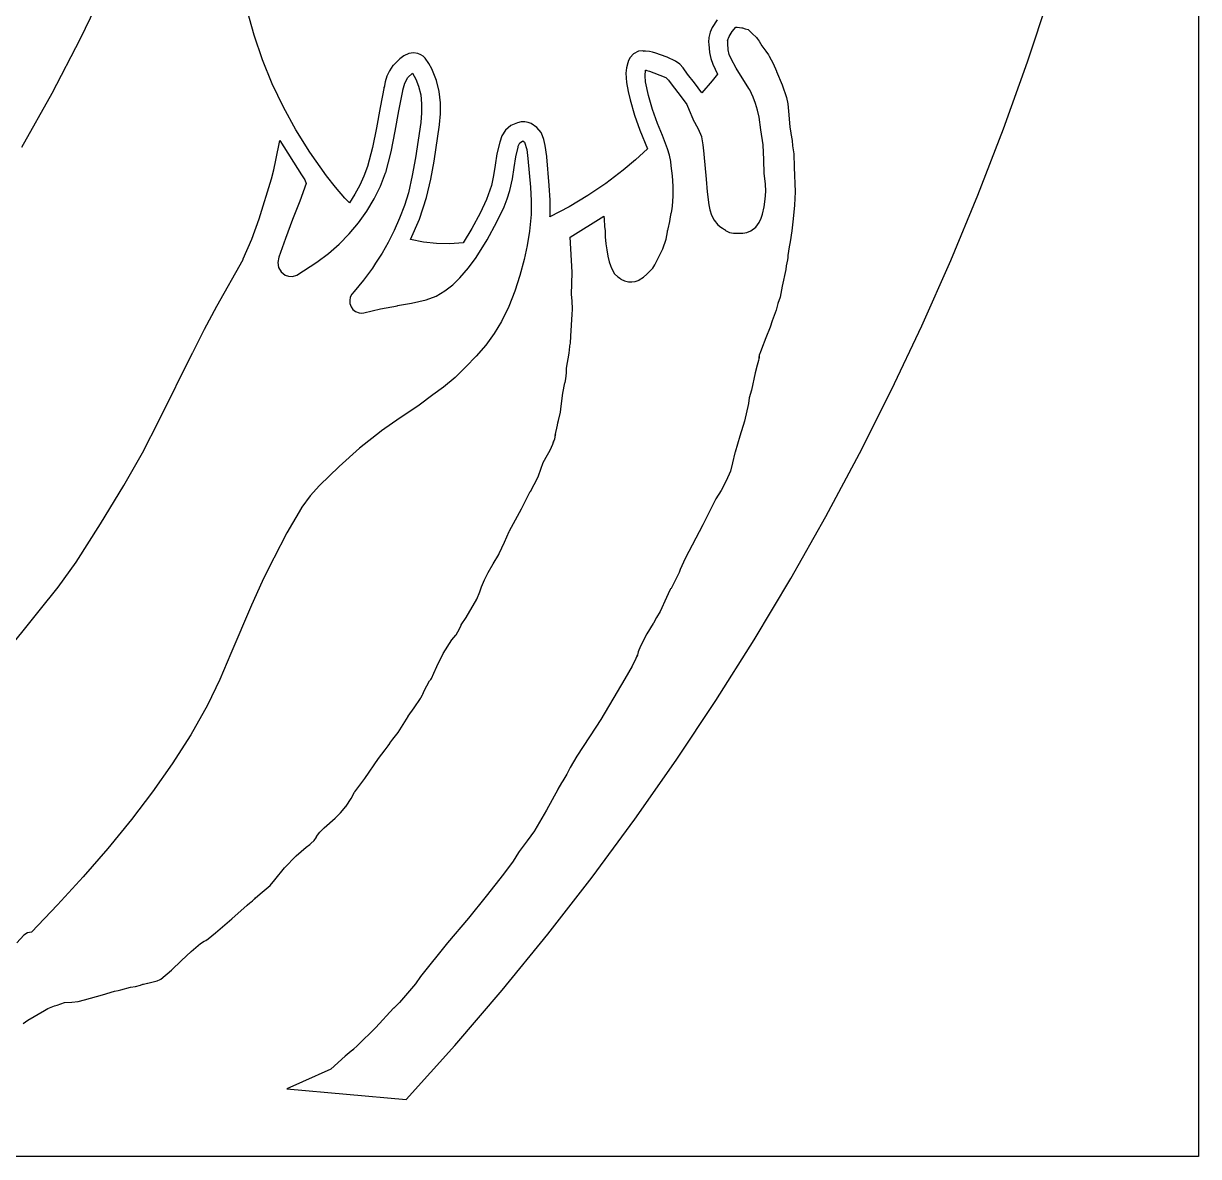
# Model space of a CAD drawing. Extents: x 2 to 598, y 1588 to 7998.
# Drawn here: x 300 to 598, y 4210.7 to 4498.1 of the extents above; entities that cross this region are included whole.
import ezdxf

# ---------------------------------------------------------------- set-up
doc = ezdxf.new("R2010")
doc.units = 0

msp = doc.modelspace()

# ---------------------------------------------------------------- linework, layer by layer
at = {"layer": 'Calque 1'}
for p, q in [((321.243873, 4508.307594), (314.438451, 4494.210559)), ((554.619743, 4488.339659), (560.276456, 4505.449316)), ((358.541036, 4495.113812), (356.784934, 4501.447611)), ((474.685552, 4497.060838), (474.163424, 4495.870561)), ((475.9606, 4498.9857), (474.685552, 4497.060838)), ((479.77948, 4496.0378), (480.7005, 4497.1033)), ((480.7005, 4497.1033), (481.03434, 4497.1493)), ((481.03434, 4497.1493), (481.03433, 4497.1498)), ((481.03433, 4497.1498), (482.18426, 4497.0067)), ((482.18426, 4497.0067), (482.36991, 4496.9517)), ((482.36991, 4496.9517), (483.06424, 4496.741)), ((483.06424, 4496.741), (483.76413, 4496.5202)), ((483.76413, 4496.5202), (483.78153, 4496.5102)), ((483.78153, 4496.5102), (484.95943, 4495.3955)), ((314.438451, 4494.210559), (307.201873, 4480.30263)), ((360.655725, 4488.889781), (358.541036, 4495.113812)), ((473.8265, 4494.5065), (473.781196, 4493.3571)), ((473.781196, 4493.3571), (473.8496, 4492.8122)), ((474.163424, 4495.870561), (473.8265, 4494.5065)), ((478.58142, 4493.7692), (478.95503, 4494.802513)), ((478.611407, 4493.70655), (478.58142, 4493.7692)), ((478.64972, 4493.0343), (478.611407, 4493.70655)), ((478.95503, 4494.802513), (479.77948, 4496.0378)), ((484.95943, 4495.3955), (485.72066, 4494.6945)), ((485.72066, 4494.6945), (485.71966, 4494.6845)), ((485.71966, 4494.6845), (485.93594, 4494.4927)), ((485.95044, 4494.4797), (485.910213, 4494.506069)), ((485.910213, 4494.506069), (486.061846, 4494.290525)), ((485.93594, 4494.4927), (485.95044, 4494.4797)), ((486.061846, 4494.290525), (486.57865, 4493.5528)), ((486.57865, 4493.5528), (487.30177, 4492.4298)), ((397.77139, 4490.4205), (396.517883, 4489.857147)), ((398.96712, 4490.6198), (397.77139, 4490.4205)), ((400.00908, 4490.4602), (398.96712, 4490.6198)), ((400.791882, 4490.142837), (400.00908, 4490.4602)), ((454.752679, 4490.407288), (453.85321, 4489.4824)), ((456.01877, 4491.012), (454.752679, 4490.407288)), ((457.111599, 4491.118887), (456.01877, 4491.012)), ((457.30452, 4491.076364), (457.111599, 4491.118887)), ((457.741016, 4491.077038), (457.25075, 4491.049)), ((457.25075, 4491.049), (457.30452, 4491.076364)), ((458.77291, 4491.003), (457.741016, 4491.077038)), ((459.57068, 4490.7922), (458.77291, 4491.003)), ((460.35901, 4490.5307), (459.57068, 4490.7922)), ((461.6099, 4490.0879), (460.35901, 4490.5307)), ((473.8496, 4492.8122), (473.99337, 4490.683)), ((473.99337, 4490.683), (474.325643, 4489.173714)), ((478.74012, 4491.4067), (478.64972, 4493.0343)), ((479.01979, 4490.237985), (478.74012, 4491.4067)), ((487.30177, 4492.4298), (488.2713, 4491.0444)), ((488.2713, 4491.0444), (488.916226, 4490.103087)), ((363.121728, 4482.796898), (360.655725, 4488.889781)), ((393.72127, 4487.3968), (392.847046, 4486.066013)), ((393.75677, 4487.4418), (393.72127, 4487.3968)), ((395.443387, 4489.132375), (393.75677, 4487.4418)), ((396.517883, 4489.857147), (395.443387, 4489.132375)), ((401.39248, 4489.7717), (400.791882, 4490.142837)), ((401.90141, 4489.2848), (401.39248, 4489.7717)), ((402.833081, 4487.947172), (401.90141, 4489.2848)), ((403.617006, 4486.543525), (402.833081, 4487.947172)), ((453.28027, 4488.1194), (452.96461, 4486.794887)), ((453.447449, 4488.66275), (453.28027, 4488.1194)), ((453.85321, 4489.4824), (453.447449, 4488.66275)), ((463.272111, 4489.496113), (461.6099, 4490.0879)), ((465.3477, 4488.5408), (463.272111, 4489.496113)), ((466.474895, 4487.716234), (465.3477, 4488.5408)), ((467.317996, 4486.821), (466.474895, 4487.716234)), ((474.325643, 4489.173714), (474.800836, 4487.769963)), ((474.800836, 4487.769963), (476.04094, 4485.2047)), ((479.465246, 4489.076795), (479.01979, 4490.237985)), ((480.737019, 4486.727063), (479.465246, 4489.076795)), ((488.916226, 4490.103087), (489.125044, 4489.796564)), ((489.125044, 4489.796564), (489.15847, 4489.7566)), ((489.15847, 4489.7566), (490.104054, 4487.947675)), ((490.104054, 4487.947675), (490.97805, 4485.9484)), ((548.546705, 4471.375775), (554.619743, 4488.339659)), ((392.205129, 4484.6666), (391.763504, 4483.234638)), ((392.847046, 4486.066013), (392.205129, 4484.6666)), ((396.705672, 4482.933137), (397.505, 4484.4115)), ((397.505, 4484.4115), (398.70183, 4485.4995)), ((398.70183, 4485.4995), (399.56074, 4483.908025)), ((404.78343, 4483.6101), (403.617006, 4486.543525)), ((452.96461, 4486.794887), (452.818614, 4485.509894)), ((452.818614, 4485.509894), (452.91699, 4483.06445)), ((457.655005, 4484.819142), (457.79691, 4486.2313)), ((457.775055, 4483.304788), (457.655005, 4484.819142)), ((457.79691, 4486.2313), (457.93916, 4486.2313)), ((457.93916, 4486.2313), (458.11774, 4486.1863)), ((458.11774, 4486.1863), (458.80813, 4485.9573)), ((458.80813, 4485.9573), (459.88227, 4485.579)), ((459.88227, 4485.579), (462.9251, 4484.3672)), ((462.9251, 4484.3672), (463.589164, 4483.719387)), ((468.44926, 4485.2047), (467.317996, 4486.821)), ((470.157396, 4482.987325), (468.44926, 4485.2047)), ((476.04094, 4485.2047), (474.70232, 4483.5126)), ((483.98851, 4481.5687), (480.737019, 4486.727063)), ((490.97805, 4485.9484), (490.99105, 4485.9184)), ((490.99105, 4485.9184), (492.399955, 4482.5405)), ((365.93177, 4476.856544), (363.121728, 4482.796898)), ((391.52256, 4481.9853), (390.495521, 4476.775703)), ((391.763504, 4483.234638), (391.49016, 4481.8062)), ((391.49016, 4481.8062), (391.52256, 4481.9853)), ((396.25652, 4481.1247), (396.705672, 4482.933137)), ((399.56074, 4483.908025), (400.21595, 4482.1718)), ((400.21595, 4482.1718), (400.22865, 4482.1318)), ((400.22865, 4482.1318), (400.752763, 4479.978047)), ((405.476219, 4480.779191), (404.78343, 4483.6101)), ((452.91699, 4483.06445), (453.338151, 4480.795031)), ((458.51565, 4479.7899), (457.775055, 4483.304788)), ((463.589164, 4483.719387), (464.51044, 4482.4319)), ((464.51044, 4482.4319), (466.518022, 4479.81235)), ((472.05523, 4480.4482), (470.157396, 4482.987325)), ((474.70232, 4483.5126), (472.05523, 4480.4482)), ((484.21626, 4481.2129), (483.98851, 4481.5687)), ((492.399955, 4482.5405), (493.51381, 4479.3093)), ((307.201873, 4480.30263), (299.536767, 4466.593985)), ((395.24032, 4475.904048), (396.22472, 4480.9457)), ((396.22472, 4480.9457), (396.25652, 4481.1247)), ((400.752763, 4479.978047), (400.991967, 4477.714175)), ((405.778829, 4477.948), (405.476219, 4480.779191)), ((453.338151, 4480.795031), (453.84485, 4478.7136)), ((453.84485, 4478.7136), (454.948979, 4474.806)), ((459.517834, 4476.253838), (458.51565, 4479.7899)), ((466.518022, 4479.81235), (468.24683, 4477.5108)), ((485.070337, 4479.387025), (484.21626, 4481.2129)), ((485.66916, 4477.7959), (485.070337, 4479.387025)), ((493.51381, 4479.3093), (493.52471, 4479.2773)), ((493.52471, 4479.2773), (493.843657, 4477.649314)), ((369.07858, 4471.0901), (365.93177, 4476.856544)), ((390.495521, 4476.775703), (389.580546, 4471.639625)), ((394.32831, 4470.746737), (395.24032, 4475.904048)), ((400.991967, 4477.714175), (400.993681, 4475.370466)), ((405.777687, 4475.153559), (405.778829, 4477.948)), ((460.77669, 4472.7375), (459.517834, 4476.253838)), ((468.24683, 4477.5108), (468.86466, 4476.077437)), ((468.86466, 4476.077437), (469.75006, 4473.9144)), ((486.196792, 4476.046977), (485.66916, 4477.7959)), ((486.556567, 4474.348913), (486.196792, 4476.046977)), ((493.843657, 4477.649314), (494.031362, 4475.864138)), ((494.031362, 4475.864138), (494.38146, 4471.8938)), ((400.80532, 4472.9772), (399.456449, 4463.956862)), ((400.993681, 4475.370466), (400.80532, 4472.9772)), ((405.55122, 4472.3749), (405.55922, 4472.4329)), ((405.55922, 4472.4329), (405.777687, 4475.153559)), ((425.31043, 4472.9075), (423.615246, 4472.170436)), ((426.23778, 4473.090592), (425.31043, 4472.9075)), ((427.136817, 4473.100198), (426.23778, 4473.090592)), ((427.995894, 4472.951778), (427.136817, 4473.100198)), ((428.803364, 4472.660787), (427.995894, 4472.951778)), ((430.216888, 4471.712933), (428.803364, 4472.660787)), ((454.948979, 4474.806), (456.31092, 4471.0076)), ((462.050271, 4469.624), (460.77669, 4472.7375)), ((469.75006, 4473.9144), (469.79246, 4473.8354)), ((469.79246, 4473.8354), (471.093884, 4471.375387)), ((487.01355, 4471.0874), (486.556567, 4474.348913)), ((372.61847, 4465.4541), (369.07858, 4471.0901)), ((389.580546, 4471.639625), (388.579781, 4466.621484)), ((393.277715, 4465.522808), (394.32831, 4470.746737)), ((404.175999, 4463.16815), (405.55122, 4472.3749)), ((421.341752, 4469.564745), (420.79692, 4467.9301)), ((422.286774, 4471.017188), (421.341752, 4469.564745)), ((423.615246, 4472.170436), (422.286774, 4471.017188)), ((431.28421, 4470.3803), (430.216888, 4471.712933)), ((431.36061, 4470.2363), (431.28421, 4470.3803)), ((431.98962, 4468.646052), (431.36061, 4470.2363)), ((456.31092, 4471.0076), (458.25105, 4466.2406)), ((463.32554, 4466.2573), (462.050271, 4469.624)), ((471.093884, 4471.375387), (471.97062, 4469.4151)), ((487.57776, 4467.2864), (487.01355, 4471.0874)), ((494.38146, 4471.8938), (494.63396, 4470.2595)), ((494.63396, 4470.2595), (494.64906, 4470.1705)), ((494.64906, 4470.1705), (494.99963, 4468.3925)), ((542.060215, 4454.564243), (548.546705, 4471.375775)), ((364.04546, 4463.419562), (365.05542, 4468.3511)), ((365.05542, 4468.3511), (365.08032, 4468.4321)), ((365.08032, 4468.4321), (370.57551, 4459.6829)), ((388.579781, 4466.621484), (387.29537, 4461.7657)), ((420.79692, 4467.9301), (420.090461, 4464.985361)), ((424.869302, 4464.219997), (425.45149, 4466.7003)), ((425.45149, 4466.7003), (425.51369, 4466.9521)), ((425.51369, 4466.9521), (425.933822, 4467.800375)), ((425.933822, 4467.800375), (426.55527, 4468.2585)), ((426.55527, 4468.2585), (426.67346, 4468.2915)), ((426.67346, 4468.2915), (427.11926, 4467.9812)), ((427.11926, 4467.9812), (427.639415, 4466.147375)), ((432.358579, 4467.106738), (431.98962, 4468.646052)), ((432.70974, 4464.3347), (432.358579, 4467.106738)), ((471.97062, 4469.4151), (471.99782, 4469.3541)), ((471.99782, 4469.3541), (472.01022, 4469.2831)), ((472.01022, 4469.2831), (472.345371, 4467.327562)), ((472.345371, 4467.327562), (472.5854, 4465.034)), ((487.744852, 4463.469813), (487.57776, 4467.2864)), ((494.99963, 4468.3925), (495.04273, 4467.0005)), ((495.04273, 4467.0005), (495.38745, 4465.0243)), ((376.872912, 4459.4558), (372.61847, 4465.4541)), ((391.87756, 4460.2813), (393.277715, 4465.522808)), ((399.456449, 4463.956862), (398.62933, 4459.514508)), ((420.090461, 4464.985361), (419.628079, 4462.153863)), ((424.449982, 4461.537025), (424.869302, 4464.219997)), ((427.639415, 4466.147375), (427.95773, 4463.7842)), ((427.95773, 4463.7842), (428.580264, 4456.591963)), ((432.72264, 4464.2587), (432.70974, 4464.3347)), ((433.359142, 4456.9714), (432.72264, 4464.2587)), ((455.216107, 4463.495725), (452.11524, 4460.859)), ((458.25105, 4466.2406), (455.216107, 4463.495725)), ((463.33644, 4466.2473), (463.32554, 4466.2573)), ((463.87778, 4464.6997), (463.33644, 4466.2473)), ((464.175756, 4463.088425), (463.87778, 4464.6997)), ((472.5854, 4465.034), (472.5988, 4464.952)), ((472.5988, 4464.952), (473.127677, 4458.6143)), ((495.38745, 4465.0243), (495.47575, 4461.6046)), ((362.93281, 4458.6921), (363.52128, 4460.911123)), ((363.52128, 4460.911123), (364.04546, 4463.419562)), ((387.29537, 4461.7657), (386.376207, 4459.360755)), ((403.316024, 4458.552756), (404.175999, 4463.16815)), ((419.628079, 4462.153863), (419.223752, 4459.475008)), ((424.003539, 4458.689091), (424.449982, 4461.537025)), ((452.11524, 4460.859), (447.730978, 4457.504734)), ((464.30595, 4461.9504), (464.175756, 4463.088425)), ((464.655739, 4459.39685), (464.30595, 4461.9504)), ((487.88223, 4460.0379), (487.744852, 4463.469813)), ((495.47575, 4461.6046), (495.73725, 4455.396)), ((359.768205, 4448.50375), (362.93281, 4458.6921)), ((370.57551, 4459.6829), (371.344639, 4458.382537)), ((371.344639, 4458.382537), (371.6913, 4457.518)), ((379.134102, 4456.578975), (376.872912, 4459.4558)), ((386.376207, 4459.360755), (385.294365, 4457.023337)), ((390.534465, 4456.827851), (391.85846, 4460.2243)), ((391.85846, 4460.2243), (391.87756, 4460.2813)), ((398.62933, 4459.514508), (397.63555, 4455.134)), ((402.26941, 4453.9473), (403.316024, 4458.552756)), ((419.223752, 4459.475008), (418.69146, 4456.9882)), ((423.33998, 4455.7139), (424.003539, 4458.689091)), ((464.816081, 4456.8244), (464.655739, 4459.39685)), ((473.127677, 4458.6143), (473.419642, 4455.347509)), ((488.20675, 4457.3611), (487.88223, 4460.0379)), ((371.6823, 4457.491), (370.108611, 4453.0251)), ((371.6913, 4457.518), (371.6823, 4457.491)), ((381.50219, 4453.8013), (379.134102, 4456.578975)), ((384.060281, 4454.759552), (382.68439, 4452.5755)), ((385.294365, 4457.023337), (384.060281, 4454.759552)), ((388.935002, 4453.560592), (390.534465, 4456.827851)), ((397.63555, 4455.134), (396.626702, 4451.879637)), ((418.68016, 4456.9472), (417.483932, 4453.430513)), ((418.69146, 4456.9882), (418.68016, 4456.9472)), ((422.706669, 4453.606917), (423.33998, 4455.7139)), ((428.580264, 4456.591963), (428.776518, 4453.074158)), ((433.565102, 4453.235247), (433.359142, 4456.9714)), ((447.730978, 4457.504734), (443.159787, 4454.405225)), ((464.79347, 4454.251125), (464.816081, 4456.8244)), ((473.419642, 4455.347509), (473.84938, 4452.0336)), ((488.140166, 4453.516462), (488.25296, 4455.449736)), ((488.25296, 4455.449736), (488.20675, 4457.3611)), ((495.73825, 4455.371), (495.58272, 4451.982175)), ((495.73725, 4455.396), (495.73825, 4455.371)), ((535.163145, 4437.911644), (542.060215, 4454.564243)), ((370.108611, 4453.0251), (368.28512, 4448.3525)), ((381.52979, 4453.7703), (381.50219, 4453.8013)), ((382.68439, 4452.5755), (381.52979, 4453.7703)), ((387.075774, 4450.438447), (388.935002, 4453.560592)), ((396.626702, 4451.879637), (395.425244, 4448.69015)), ((400.459716, 4448.47685), (402.25591, 4453.8963)), ((402.25591, 4453.8963), (402.26941, 4453.9473)), ((417.483932, 4453.430513), (415.83355, 4449.9703)), ((420.10667, 4447.7364), (421.936685, 4451.578113)), ((421.936685, 4451.578113), (422.706669, 4453.606917)), ((428.776518, 4453.074158), (428.78864, 4449.6065)), ((438.419723, 4451.578453), (433.52884, 4449.0424)), ((433.57314, 4449.4354), (433.565102, 4453.235247)), ((443.159787, 4454.405225), (438.419723, 4451.578453)), ((464.45549, 4450.5841), (464.5944, 4451.6951)), ((464.5944, 4451.6951), (464.79347, 4454.251125)), ((473.84938, 4452.0336), (474.1096, 4450.77332)), ((487.42499, 4449.7136), (487.865224, 4451.593633)), ((487.865224, 4451.593633), (488.140166, 4453.516462)), ((495.58272, 4451.982175), (495.19991, 4448.523)), ((384.972487, 4447.477337), (387.075774, 4450.438447)), ((395.425244, 4448.69015), (394.045719, 4445.569587)), ((415.81055, 4449.9253), (413.751714, 4446.074775)), ((415.83355, 4449.9703), (415.81055, 4449.9253)), ((428.78864, 4449.6065), (428.30971, 4445.3749)), ((433.52884, 4449.0424), (433.56514, 4449.3644)), ((433.56514, 4449.3644), (433.57314, 4449.4354)), ((438.69212, 4443.8704), (447.18963, 4449.2141)), ((447.18963, 4449.2141), (447.28263, 4448.4089)), ((463.95619, 4447.867), (464.08345, 4449.0252)), ((464.08345, 4449.0252), (464.25274, 4449.8834)), ((464.19424, 4449.7509), (464.35431, 4450.121)), ((464.25274, 4449.8834), (464.19424, 4449.7509)), ((464.35431, 4450.121), (464.45549, 4450.5841)), ((474.1096, 4450.77332), (474.540745, 4449.475287)), ((474.540745, 4449.475287), (475.200055, 4448.197336)), ((486.578986, 4447.562625), (487.109094, 4448.718587)), ((487.109094, 4448.718587), (487.42499, 4449.7136)), ((357.938142, 4443.402647), (359.768205, 4448.50375)), ((368.28559, 4448.3405), (366.436015, 4443.560737)), ((368.28512, 4448.3525), (368.28559, 4448.3405)), ((382.640848, 4444.693186), (384.972487, 4447.477337)), ((398.19583, 4443.2461), (400.459716, 4448.47685)), ((413.751714, 4446.074775), (411.49883, 4442.3972)), ((417.634867, 4443.165913), (420.10667, 4447.7364)), ((447.28263, 4448.4089), (447.36633, 4446.6171)), ((447.36633, 4446.6171), (447.50535, 4445.4594)), ((463.39145, 4445.5488), (463.53552, 4445.9587)), ((463.53552, 4445.9587), (463.95619, 4447.867)), ((475.200055, 4448.197336), (476.14477, 4446.9973)), ((476.14477, 4446.9973), (476.838125, 4446.393837)), ((476.838125, 4446.393837), (477.30462, 4446.1239)), ((477.30462, 4446.1239), (477.794804, 4445.818188)), ((477.794804, 4445.818188), (477.94874, 4445.726)), ((477.94874, 4445.726), (478.077881, 4445.56925)), ((484.47569, 4445.4949), (485.734555, 4446.427475)), ((485.734555, 4446.427475), (486.578986, 4447.562625)), ((495.20091, 4448.497), (494.861172, 4445.487775)), ((495.19991, 4448.523), (495.20091, 4448.497)), ((355.7738, 4438.3682), (357.938142, 4443.402647)), ((366.436015, 4443.560737), (364.80244, 4438.8145)), ((380.09656, 4442.101914), (382.640848, 4444.693186)), ((394.045719, 4445.569587), (392.50267, 4442.522)), ((401.457101, 4442.592584), (398.19583, 4443.2461)), ((414.80911, 4438.7164), (417.634867, 4443.165913)), ((428.30971, 4445.3749), (427.74346, 4441.7793)), ((439.1458, 4434.9696), (438.69212, 4443.8704)), ((447.50535, 4445.4594), (447.542653, 4443.952837)), ((447.542653, 4443.952837), (447.69157, 4442.1837)), ((462.162189, 4440.940088), (463.04059, 4443.3865)), ((463.04059, 4443.3865), (463.32555, 4445.1925)), ((463.32555, 4445.1925), (463.38245, 4445.5308)), ((463.38245, 4445.5308), (463.39145, 4445.5488)), ((478.077881, 4445.56925), (479.09563, 4445.0957)), ((479.09563, 4445.0957), (480.086216, 4444.892537)), ((480.086216, 4444.892537), (480.62756, 4444.8627)), ((480.62756, 4444.8627), (482.44838, 4444.8777)), ((482.44838, 4444.8777), (483.44846, 4445.084375)), ((483.44846, 4445.084375), (484.47569, 4445.4949)), ((494.4817, 4442.71), (494.19743, 4441.4119)), ((494.861172, 4445.487775), (494.4817, 4442.71)), ((374.43286, 4437.5617), (377.355329, 4439.719445)), ((377.355329, 4439.719445), (380.09656, 4442.101914)), ((390.957011, 4439.846562), (389.28785, 4437.2444)), ((392.50267, 4442.522), (390.957011, 4439.846562)), ((404.778859, 4442.239275), (401.457101, 4442.592584)), ((408.134852, 4442.177153), (404.778859, 4442.239275)), ((411.49883, 4442.3972), (408.134852, 4442.177153)), ((427.74346, 4441.7793), (427.01641, 4438.2416)), ((447.69157, 4442.1837), (447.99945, 4440.642)), ((447.99945, 4440.642), (448.18401, 4439.0666)), ((461.12694, 4438.8491), (462.162189, 4440.940088)), ((494.19743, 4441.4119), (493.87457, 4439.2323)), ((349.09396, 4426.3785), (355.7087, 4438.2427)), ((355.7087, 4438.2427), (355.7738, 4438.3682)), ((364.80244, 4438.8145), (364.493636, 4437.458931)), ((364.493636, 4437.458931), (364.703451, 4436.162575)), ((369.38175, 4434.2447), (374.42286, 4437.5613)), ((374.42286, 4437.5613), (374.43286, 4437.5617)), ((389.28785, 4437.2444), (388.53289, 4436.0425)), ((412.854132, 4436.05695), (414.80911, 4438.7164)), ((427.01641, 4438.2416), (425.9271, 4434.154031)), ((448.18401, 4439.0666), (448.558071, 4437.649325)), ((448.558071, 4437.649325), (448.89677, 4436.7038)), ((448.89677, 4436.7038), (449.11112, 4435.9693)), ((459.63954, 4436.0341), (460.16922, 4436.8938)), ((460.16922, 4436.8938), (460.58915, 4437.7291)), ((460.58915, 4437.7291), (461.003309, 4438.581863)), ((461.003309, 4438.581863), (461.128569, 4438.84413)), ((461.128569, 4438.84413), (461.12694, 4438.8491)), ((493.78327, 4438.1228), (493.47852, 4436.6166)), ((493.87347, 4438.6838), (493.78327, 4438.1228)), ((493.87457, 4439.2323), (493.86147, 4438.9959)), ((493.86147, 4438.9959), (493.87247, 4438.7078)), ((493.87247, 4438.7078), (493.87347, 4438.6838)), ((527.858366, 4421.424557), (535.163145, 4437.911644)), ((364.703451, 4436.162575), (365.362705, 4435.051431)), ((365.362705, 4435.051431), (366.40222, 4434.2515)), ((366.40222, 4434.2515), (366.4022, 4434.252)), ((366.4022, 4434.252), (367.2713, 4433.954687)), ((367.2713, 4433.954687), (368.2577, 4433.8883)), ((368.2577, 4433.8883), (369.38175, 4434.2447)), ((388.53289, 4436.0425), (386.279351, 4432.983425)), ((410.68485, 4433.5274), (412.854132, 4436.05695)), ((425.9271, 4434.154031), (424.630959, 4430.15095)), ((439.094219, 4432.0331), (439.1458, 4434.9696)), ((449.11112, 4435.9693), (449.89445, 4434.6115)), ((449.89445, 4434.6115), (450.790984, 4433.782638)), ((450.790984, 4433.782638), (451.40326, 4433.3908)), ((456.17474, 4433.0144), (457.266981, 4433.724738)), ((457.266981, 4433.724738), (458.115, 4434.4857)), ((458.115, 4434.4857), (458.1305, 4434.4977)), ((458.1305, 4434.4977), (459.63954, 4436.0341)), ((493.37493, 4435.6771), (492.40072, 4431.4824)), ((493.47852, 4436.6166), (493.37493, 4435.6771)), ((386.279351, 4432.983425), (383.85731, 4430.0592)), ((406.89357, 4430.2389), (408.894674, 4431.799838)), ((408.894674, 4431.799838), (410.67485, 4433.5164)), ((410.67485, 4433.5164), (410.68485, 4433.5274)), ((439.01533, 4429.4059), (439.094219, 4432.0331)), ((451.40326, 4433.3908), (451.509055, 4433.256225)), ((451.509055, 4433.256225), (452.41885, 4432.7861)), ((452.41881, 4432.7871), (452.41879, 4432.7876)), ((452.41879, 4432.7876), (453.465812, 4432.539725)), ((452.41883, 4432.7866), (452.41881, 4432.7871)), ((452.41885, 4432.7861), (452.41883, 4432.7866)), ((453.465812, 4432.539725), (454.32277, 4432.5488)), ((454.32277, 4432.5488), (454.33277, 4432.5492)), ((454.33277, 4432.5492), (454.34277, 4432.5496)), ((454.34277, 4432.5496), (455.170281, 4432.645888)), ((455.170281, 4432.645888), (456.13514, 4432.9959)), ((456.13514, 4432.9959), (456.15114, 4432.9964)), ((456.15114, 4432.9964), (456.17474, 4433.0144)), ((492.40072, 4431.4824), (491.87572, 4428.6407)), ((382.90824, 4428.6333), (382.761864, 4427.822659)), ((382.761864, 4427.822659), (382.828499, 4427.009225)), ((383.272187, 4429.3941), (382.90824, 4428.6333)), ((383.85731, 4430.0592), (383.272187, 4429.3941)), ((398.437934, 4427.112625), (402.1742, 4427.9717)), ((402.1742, 4427.9717), (404.657755, 4428.9304)), ((404.657755, 4428.9304), (406.89357, 4430.2389)), ((424.630959, 4430.15095), (423.095604, 4426.262769)), ((439.01833, 4429.3139), (439.01533, 4429.4059)), ((439.160941, 4427.714975), (439.01833, 4429.3139)), ((491.87572, 4428.6407), (491.3384, 4427.0097)), ((345.932481, 4420.529862), (349.09396, 4426.3785)), ((382.828499, 4427.009225), (383.103856, 4426.239328)), ((383.103856, 4426.239328), (383.58365, 4425.5593)), ((383.58365, 4425.5593), (384.264786, 4425.0154)), ((384.264786, 4425.0154), (385.14237, 4424.6548)), ((386.36166, 4424.6548), (390.586125, 4425.666537)), ((390.586125, 4425.666537), (394.86678, 4426.4973)), ((394.86678, 4426.4973), (394.893, 4426.5)), ((394.893, 4426.5), (394.911, 4426.5)), ((394.911, 4426.5), (398.437934, 4427.112625)), ((423.095604, 4426.262769), (421.28865, 4422.5199)), ((439.27074, 4425.6317), (439.160941, 4427.714975)), ((439.19094, 4424.3482), (439.27574, 4425.5078)), ((439.27574, 4425.5078), (439.27074, 4425.6317)), ((490.91289, 4425.3758), (489.87847, 4422.6428)), ((491.3384, 4427.0097), (490.91289, 4425.3758)), ((385.14237, 4424.6548), (385.752229, 4424.577325)), ((385.752229, 4424.577325), (386.36166, 4424.6548)), ((421.27865, 4422.5089), (419.423172, 4419.433466)), ((421.28865, 4422.5199), (421.27865, 4422.5089)), ((438.8227, 4418.7546), (439.19094, 4424.3482)), ((489.87847, 4422.6428), (489.39396, 4421.051)), ((342.94552, 4414.6264), (345.932481, 4420.529862)), ((419.423172, 4419.433466), (417.245855, 4416.511875)), ((489.39396, 4421.051), (488.25421, 4418.3404)), ((520.14875, 4405.109562), (527.858366, 4421.424557)), ((417.245855, 4416.511875), (414.820146, 4413.712947)), ((438.37208, 4414.4692), (438.57278, 4416.153)), ((438.57278, 4416.153), (438.573, 4416.15)), ((438.573, 4416.15), (438.58, 4416.3468)), ((438.58, 4416.3468), (438.7261, 4417.0272)), ((438.7261, 4417.0272), (438.8227, 4418.7546)), ((488.25421, 4418.3404), (487.18844, 4415.4536)), ((334.565275, 4397.633037), (342.89892, 4414.5324)), ((342.89892, 4414.5324), (342.91372, 4414.5644)), ((342.91372, 4414.5644), (342.94552, 4414.6264)), ((414.820146, 4413.712947), (412.21949, 4411.0055)), ((437.76066, 4410.6043), (438.37208, 4414.4692)), ((486.6017, 4413.6045), (486.38098, 4412.5639)), ((486.5957, 4413.4999), (486.6017, 4413.6045)), ((486.614913, 4413.238825), (486.5957, 4413.4999)), ((486.6189, 4413.1543), (486.614913, 4413.238825)), ((486.633, 4413.93), (486.6189, 4413.1543)), ((486.63307, 4413.9311), (486.633, 4413.93)), ((486.76536, 4414.3918), (486.63307, 4413.9311)), ((486.83966, 4414.5699), (486.76536, 4414.3918)), ((487.18844, 4415.4536), (486.83966, 4414.5699)), ((412.18459, 4410.9705), (409.466213, 4408.318513)), ((412.21949, 4411.0055), (412.18459, 4410.9705)), ((437.738746, 4409.495013), (437.76066, 4410.6043)), ((486.05708, 4411.4091), (485.53503, 4409.4338)), ((486.38098, 4412.5639), (486.05708, 4411.4091)), ((409.466213, 4408.318513), (406.56548, 4405.8301)), ((436.7727, 4404.2739), (437.32555, 4406.9563)), ((437.32555, 4406.9563), (437.329143, 4406.892855)), ((437.329143, 4406.892855), (437.395124, 4407.024888)), ((437.395124, 4407.024888), (437.60536, 4407.8989)), ((437.60536, 4407.8989), (437.738746, 4409.495013)), ((485.53503, 4409.4338), (484.68188, 4405.0627)), ((406.56548, 4405.8301), (403.87422, 4403.8493)), ((436.3464, 4400.9757), (436.7727, 4404.2739)), ((484.68188, 4405.0627), (484.05042, 4403.1085)), ((512.037168, 4388.973239), (520.14875, 4405.109562)), ((400.26836, 4401.2018), (395.522988, 4398.041863)), ((400.33746, 4401.2478), (400.26836, 4401.2018)), ((403.87422, 4403.8493), (400.33746, 4401.2478)), ((436.20873, 4399.4961), (436.3464, 4400.9757)), ((483.84778, 4401.6641), (482.83535, 4397.185)), ((484.05042, 4403.1085), (483.84778, 4401.6641)), ((395.522988, 4398.041863), (390.79794, 4394.7164)), ((435.70503, 4397.3927), (436.20873, 4399.4961)), ((330.200854, 4389.209648), (334.565275, 4397.633037)), ((434.88885, 4393.5293), (435.45587, 4396.2061)), ((435.45587, 4396.2061), (435.52557, 4396.8138)), ((435.52557, 4396.8138), (435.70503, 4397.3927)), ((482.83535, 4397.185), (481.715319, 4393.35555)), ((390.70514, 4394.6524), (385.237785, 4390.326938)), ((390.79794, 4394.7164), (390.70514, 4394.6524)), ((434.43742, 4392.005), (434.411383, 4391.883497)), ((434.456844, 4391.9649), (434.43742, 4392.005)), ((434.474149, 4391.960575), (434.774, 4392.7482)), ((434.77349, 4392.7481), (434.958936, 4393.614538)), ((434.774, 4392.7482), (434.77349, 4392.7481)), ((434.940073, 4393.694914), (434.88885, 4393.5293)), ((434.958936, 4393.614538), (434.940073, 4393.694914)), ((481.715319, 4393.35555), (480.49553, 4389.3464)), ((325.49312, 4380.9196), (330.200854, 4389.209648)), ((385.237785, 4390.326938), (380.09704, 4385.6987)), ((432.89587, 4388.659838), (433.590214, 4389.881408)), ((433.590214, 4389.881408), (434.24811, 4391.3317)), ((434.24811, 4391.3317), (434.456844, 4391.9649)), ((434.411383, 4391.883497), (434.474149, 4391.960575)), ((480.46133, 4389.1977), (479.867476, 4386.622537)), ((480.49553, 4389.3464), (480.46133, 4389.1977)), ((430.64895, 4383.3604), (431.79524, 4386.7229)), ((431.79524, 4386.7229), (432.89587, 4388.659838)), ((479.867476, 4386.622537), (479.32097, 4384.5483)), ((503.526492, 4373.022169), (512.037168, 4388.973239)), ((380.08704, 4385.6877), (375.11228, 4380.8571)), ((380.09704, 4385.6987), (380.08704, 4385.6877)), ((429.560913, 4381.097063), (430.60705, 4383.2784)), ((430.60705, 4383.2784), (430.64895, 4383.3604)), ((479.30247, 4384.4783), (478.22223, 4382.046362)), ((479.32097, 4384.5483), (479.30247, 4384.4783)), ((319.565448, 4371.1296), (325.48312, 4380.9086)), ((325.48312, 4380.9086), (325.49312, 4380.9196)), ((375.11228, 4380.8571), (372.755876, 4378.23715)), ((428.58745, 4379.3865), (429.560913, 4381.097063)), ((478.22223, 4382.046362), (476.94552, 4379.6337)), ((372.755876, 4378.23715), (370.59256, 4375.3535)), ((426.29284, 4374.9663), (428.55275, 4379.3205)), ((428.55275, 4379.3205), (428.58745, 4379.3865)), ((475.60102, 4377.4748), (473.896569, 4374.10755)), ((476.94552, 4379.6337), (475.60102, 4377.4748)), ((370.52636, 4375.2575), (366.851324, 4368.897937)), ((370.56586, 4375.3215), (370.52636, 4375.2575)), ((370.59256, 4375.3535), (370.56586, 4375.3215)), ((423.28233, 4369.3773), (426.29284, 4374.9663)), ((473.896569, 4374.10755), (472.33338, 4370.9047)), ((313.42612, 4361.4643), (319.565448, 4371.1296)), ((494.619594, 4357.26293), (503.526492, 4373.022169)), ((366.851324, 4368.897937), (363.48582, 4362.4678)), ((422.039905, 4366.551413), (423.20983, 4369.2189)), ((423.20983, 4369.2189), (423.28233, 4369.3773)), ((472.33338, 4370.9047), (467.84179, 4362.3361)), ((420.64513, 4363.6155), (422.039905, 4366.551413)), ((363.44992, 4362.3918), (360.529628, 4356.509637)), ((363.48582, 4362.4678), (363.44992, 4362.3918)), ((419.1532, 4360.9994), (420.55633, 4363.4229)), ((420.55633, 4363.4229), (420.64513, 4363.6155)), ((467.84179, 4362.3361), (466.51804, 4359.5419)), ((308.812111, 4355.137394), (313.39002, 4361.4113)), ((313.39002, 4361.4113), (313.42612, 4361.4643)), ((417.88629, 4358.8129), (419.1532, 4360.9994)), ((466.51804, 4359.5419), (466.35992, 4359.0806)), ((360.529628, 4356.509637), (357.81965, 4350.5587)), ((416.18218, 4355.1897), (416.902303, 4356.943325)), ((416.902303, 4356.943325), (417.88629, 4358.8129)), ((465.31133, 4356.7464), (464.29881, 4354.7905)), ((466.32952, 4358.8106), (465.31133, 4356.7464)), ((466.35992, 4359.0806), (466.32952, 4358.8106)), ((485.319346, 4341.702103), (494.619594, 4357.26293)), ((304.048754, 4349.064375), (308.812111, 4355.137394)), ((415.03329, 4352.0853), (415.793401, 4353.873625)), ((415.793401, 4353.873625), (416.16958, 4355.1557)), ((416.16958, 4355.1557), (416.18218, 4355.1897)), ((463.96583, 4354.3401), (463.10499, 4352.4879)), ((464.00953, 4354.4291), (463.96583, 4354.3401)), ((464.05733, 4354.5181), (464.00953, 4354.4291)), ((464.14593, 4354.6641), (464.05733, 4354.5181)), ((464.29881, 4354.7905), (464.14593, 4354.6641)), ((357.81965, 4350.5587), (352.64017, 4338.3122)), ((412.29968, 4347.3819), (415.01039, 4352.0233)), ((415.01039, 4352.0233), (415.03329, 4352.0853)), ((463.10499, 4352.4879), (461.52179, 4348.9213)), ((294.45932, 4337.1478), (304.048754, 4349.064375)), ((411.00361, 4345.5108), (412.29968, 4347.3819)), ((460.56789, 4347.3939), (459.78076, 4345.9523)), ((460.59489, 4347.4429), (460.56789, 4347.3939)), ((461.52179, 4348.9213), (460.59489, 4347.4429)), ((409.71851, 4342.9908), (410.576783, 4344.5364)), ((410.576783, 4344.5364), (410.98681, 4345.4778)), ((410.98681, 4345.4778), (411.00361, 4345.5108)), ((459.69356, 4345.8511), (458.14056, 4343.2901)), ((459.78076, 4345.9523), (459.69356, 4345.8511)), ((406.49149, 4338.2884), (408.68098, 4341.7286)), ((408.68098, 4341.7286), (409.68681, 4342.9288)), ((409.68681, 4342.9288), (409.71851, 4342.9908)), ((458.14056, 4343.2901), (456.51718, 4340.1642)), ((475.628618, 4326.346268), (485.319346, 4341.702103)), ((455.88283, 4338.6903), (455.64705, 4337.4759)), ((456.51718, 4340.1642), (455.88283, 4338.6903)), ((352.63017, 4338.2922), (349.81595, 4331.64685)), ((352.64017, 4338.3122), (352.63017, 4338.2922)), ((404.81966, 4334.9564), (406.49149, 4338.2884)), ((455.34709, 4337.0442), (454.38568, 4335.0499)), ((455.706, 4337.92), (455.34709, 4337.0442)), ((455.64705, 4337.4759), (455.680438, 4337.643912)), ((455.680438, 4337.643912), (455.70595, 4337.9239)), ((455.70595, 4337.9239), (455.706, 4337.92)), ((403.46137, 4331.9436), (404.1316, 4333.2508)), ((404.1316, 4333.2508), (404.81966, 4334.9564)), ((454.38568, 4335.0499), (452.551386, 4331.868275)), ((349.81595, 4331.64685), (346.70845, 4325.2001)), ((401.56176, 4328.6443), (402.32892, 4330.0943)), ((402.32892, 4330.0943), (403.03168, 4331.349)), ((403.03168, 4331.349), (403.31343, 4331.7016)), ((403.31343, 4331.7016), (403.46137, 4331.9436)), ((452.551386, 4331.868275), (450.55495, 4328.5587)), ((399.093024, 4324.471362), (400.6694, 4326.8844)), ((400.6694, 4326.8844), (400.7604, 4327.0193)), ((400.7604, 4327.0193), (401.19502, 4327.782)), ((401.19502, 4327.782), (401.30532, 4327.9803)), ((401.30532, 4327.9803), (401.330913, 4327.991725)), ((401.330913, 4327.991725), (401.48066, 4328.3573)), ((401.48066, 4328.3573), (401.56176, 4328.6443)), ((450.55495, 4328.5587), (446.45258, 4321.5046)), ((346.70845, 4325.2001), (342.434231, 4317.632628)), ((397.61417, 4322.3533), (399.093024, 4324.471362)), ((465.550283, 4311.202004), (475.628618, 4326.346268)), ((395.06399, 4318.2608), (397.55847, 4322.2703)), ((397.55847, 4322.2703), (397.61417, 4322.3533)), ((446.45258, 4321.5046), (445.18616, 4319.629)), ((342.434231, 4317.632628), (337.765489, 4310.285075)), ((393.69859, 4316.5794), (395.06399, 4318.2608)), ((445.18616, 4319.629), (440.36388, 4312.1988)), ((391.74857, 4313.7989), (392.5373, 4314.8345)), ((392.5373, 4314.8345), (392.92805, 4315.4872)), ((392.92805, 4315.4872), (392.95045, 4315.5102)), ((392.95045, 4315.5102), (393.69859, 4316.5794)), ((386.61199, 4306.5811), (390.07293, 4311.6308)), ((390.07293, 4311.6308), (391.74857, 4313.7989)), ((440.36388, 4312.1988), (438.6474, 4309.3295)), ((337.765489, 4310.285075), (332.756927, 4303.143659)), ((438.6474, 4309.3295), (437.78652, 4307.6808)), ((455.087212, 4296.275892), (465.550283, 4311.202004)), ((384.03995, 4303.1644), (386.61199, 4306.5811)), ((436.80149, 4305.9749), (436.46014, 4305.4637)), ((436.80949, 4305.9859), (436.80149, 4305.9749)), ((437.78652, 4307.6808), (436.80949, 4305.9859)), ((332.756927, 4303.143659), (327.46325, 4296.1946)), ((383.108473, 4301.51835), (383.99575, 4303.0904)), ((383.99575, 4303.0904), (384.03995, 4303.1644)), ((435.53296, 4303.7783), (432.666114, 4298.521787)), ((435.56286, 4303.8333), (435.53296, 4303.7783)), ((436.46014, 4305.4637), (435.56286, 4303.8333)), ((381.89916, 4299.5875), (383.108473, 4301.51835)), ((379.03671, 4296.4876), (380.455123, 4297.862113)), ((380.455123, 4297.862113), (381.81196, 4299.4605)), ((381.81196, 4299.4605), (381.84386, 4299.4945)), ((381.84386, 4299.4945), (381.89916, 4299.5875)), ((432.666114, 4298.521787), (429.70527, 4293.4383)), ((327.46325, 4296.1946), (321.403143, 4288.811569)), ((375.210296, 4292.986813), (376.28153, 4294.0568)), ((376.28153, 4294.0568), (379.03671, 4296.4876)), ((444.242277, 4281.574511), (455.087212, 4296.275892)), ((372.89576, 4290.0933), (373.71749, 4290.8617)), ((373.71749, 4290.8617), (373.72879, 4290.8787)), ((373.72879, 4290.8787), (374.30785, 4291.679375)), ((374.30785, 4291.679375), (374.3686, 4291.8733)), ((374.36821, 4291.8833), (375.210296, 4292.986813)), ((374.3686, 4291.8733), (374.36821, 4291.8833)), ((427.784475, 4290.780187), (425.73766, 4288.034)), ((429.57887, 4293.2545), (427.784475, 4290.780187)), ((429.67417, 4293.3853), (429.57887, 4293.2545)), ((429.70527, 4293.4383), (429.67417, 4293.3853)), ((321.403143, 4288.811569), (315.130321, 4281.5986)), ((369.15381, 4286.9359), (371.70069, 4289.1212)), ((371.70069, 4289.1212), (372.6509, 4289.8031)), ((372.6509, 4289.8031), (372.89576, 4290.0933)), ((425.53899, 4287.7667), (424.18042, 4285.6108)), ((425.73766, 4288.034), (425.53899, 4287.7667)), ((366.24445, 4283.9272), (369.15381, 4286.9359)), ((424.18042, 4285.6108), (421.71853, 4282.3288)), ((363.74227, 4280.8731), (366.24445, 4283.9272)), ((421.71853, 4282.3288), (417.377919, 4276.687412)), ((315.130321, 4281.5986), (308.672514, 4274.539081)), ((360.55928, 4277.7718), (362.55823, 4279.4656)), ((362.55823, 4279.4656), (363.74227, 4280.8731)), ((433.01835, 4267.104442), (444.242277, 4281.574511)), ((358.0859, 4275.5442), (358.52292, 4275.9209)), ((358.52292, 4275.9209), (358.70735, 4276.0877)), ((358.70735, 4276.0877), (358.88478, 4276.2885)), ((358.88478, 4276.2885), (360.55928, 4277.7718)), ((417.377919, 4276.687412), (412.88994, 4271.1643)), ((308.672514, 4274.539081), (302.05745, 4267.6164)), ((352.837978, 4270.99205), (356.7294, 4274.4546)), ((356.7294, 4274.4546), (357.40993, 4275.0216)), ((357.40993, 4275.0216), (357.43523, 4275.0346)), ((357.43523, 4275.0346), (357.67137, 4275.2014)), ((357.67137, 4275.2014), (358.0859, 4275.5442)), ((348.75028, 4267.4065), (352.837978, 4270.99205)), ((412.88994, 4271.1643), (407.52798, 4264.9146)), ((300.13601, 4266.8678), (298.36235, 4264.8961)), ((301.012243, 4267.458662), (300.13601, 4266.8678)), ((302.05745, 4267.6164), (301.012243, 4267.458662)), ((346.84981, 4265.8686), (348.75028, 4267.4065)), ((421.418302, 4252.872264), (433.01835, 4267.104442)), ((342.512935, 4262.66145), (344.94476, 4264.68)), ((344.94476, 4264.68), (345.86793, 4265.3251)), ((345.86793, 4265.3251), (346.26764, 4265.4744)), ((346.26764, 4265.4744), (346.84981, 4265.8686)), ((407.52798, 4264.9146), (400.73563, 4256.3322)), ((340.11465, 4260.3657), (342.512935, 4262.66145)), ((334.825, 4255.655), (337.608676, 4257.978925)), ((337.608676, 4257.978925), (340.11465, 4260.3657)), ((331.54004, 4254.6568), (333.95077, 4255.2416)), ((333.95077, 4255.2416), (334.7355, 4255.613)), ((334.7355, 4255.613), (334.825, 4255.655)), ((400.73563, 4256.3322), (399.42943, 4254.4959)), ((320.0838, 4251.7326), (323.10735, 4252.614)), ((323.10735, 4252.614), (324.05016, 4252.8012)), ((324.05016, 4252.8012), (324.70808, 4252.9328)), ((324.70808, 4252.9328), (327.18526, 4253.6054)), ((327.18526, 4253.6054), (328.4556, 4253.8014)), ((328.45559, 4253.8019), (329.722426, 4254.1328)), ((328.4556, 4253.8014), (328.45559, 4253.8019)), ((329.722426, 4254.1328), (330.31994, 4254.3668)), ((330.31994, 4254.3668), (330.44741, 4254.3788)), ((330.44741, 4254.3788), (331.49537, 4254.6563)), ((331.49537, 4254.6563), (331.54007, 4254.6563)), ((331.54007, 4254.6563), (331.54004, 4254.6568)), ((399.42943, 4254.4959), (395.34462, 4249.748)), ((409.445005, 4238.884556), (421.418302, 4252.872264)), ((307.85817, 4248.9374), (308.60818, 4249.1089)), ((308.60818, 4249.1089), (310.41127, 4249.7609)), ((310.41127, 4249.7609), (312.29501, 4249.8339)), ((312.29501, 4249.8339), (313.934841, 4250.042388)), ((313.934841, 4250.042388), (315.53724, 4250.4071)), ((315.53721, 4250.4076), (320.0838, 4251.7326)), ((315.53724, 4250.4071), (315.53721, 4250.4076)), ((395.34462, 4249.748), (393.94631, 4248.3446)), ((301.14568, 4245.2832), (305.39537, 4247.7015)), ((305.39537, 4247.7015), (306.20263, 4248.2408)), ((306.20263, 4248.2408), (307.85817, 4248.9374)), ((393.88971, 4248.2846), (389.369035, 4243.45)), ((393.94631, 4248.3446), (393.88971, 4248.2846)), ((299.93805, 4244.4364), (301.14568, 4245.2832)), ((389.369035, 4243.45), (384.76586, 4238.8581)), ((383.10205, 4237.4328), (381.58847, 4236.1362)), ((383.82936, 4237.9396), (383.10205, 4237.4328)), ((384.72356, 4238.8151), (383.65703, 4237.8357)), ((383.65703, 4237.8357), (383.710191, 4237.85225)), ((383.710191, 4237.85225), (383.82936, 4237.9396)), ((384.76586, 4238.8581), (384.72356, 4238.8151)), ((397.10133, 4225.1479), (409.445005, 4238.884556)), ((381.58847, 4236.1362), (377.94734, 4232.8715)), ((377.94734, 4232.8715), (370.77694, 4229.6414)), ((370.77694, 4229.6414), (366.79593, 4227.8493)), ((366.79593, 4227.8493), (397.10133, 4225.1479))]:
    msp.add_line(p, q, dxfattribs=at)
at = {"layer": 'coupe'}
for p, q in [((598, 5024.36), (598, 4210.69)), ((598, 4210.69), (1.99988, 4210.69))]:
    msp.add_line(p, q, dxfattribs=at)

doc.saveas('drawing.dxf')
